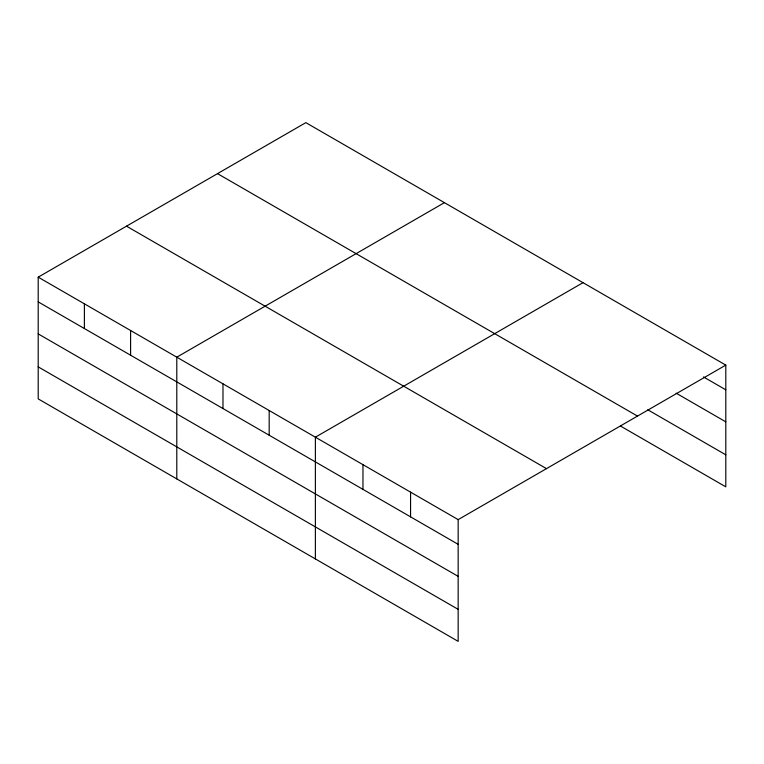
<?xml version="1.0" encoding="UTF-8"?>
<svg xmlns="http://www.w3.org/2000/svg" width="764" height="764" viewBox="0 0 764 764"><rect width="100%" height="100%" fill="white"/><g stroke="black" fill="none" stroke-linecap="round" stroke-linejoin="round"><path stroke-width="1.15" d="M725.8 365.106L458.161 519.625L458.161 641.359L38.2 398.894L38.2 277.16L305.839 122.641L725.8 365.106L725.8 486.84L620.483 426.035M444.428 202.651L176.79 357.18L176.79 478.904M583.008 282.67L315.379 437.189L315.379 558.923M703.52 376.948L725.8 389.812M676.178 393.183L725.8 421.833M647.824 409.8L725.8 454.819M217.52 173.638L637.482 416.093M126.518 226.173L546.48 468.638M38.2 277.16L458.161 519.625M38.2 301.875L458.161 544.331M38.2 333.887L458.161 576.352M38.2 366.873L458.161 609.338M410.564 492.15L410.564 516.856M362.967 464.665L362.967 489.38M269.176 410.516L269.176 435.222M222.983 383.843L222.983 408.559M130.596 330.506L130.596 355.212M84.393 303.833L84.393 328.539"/></g></svg>
